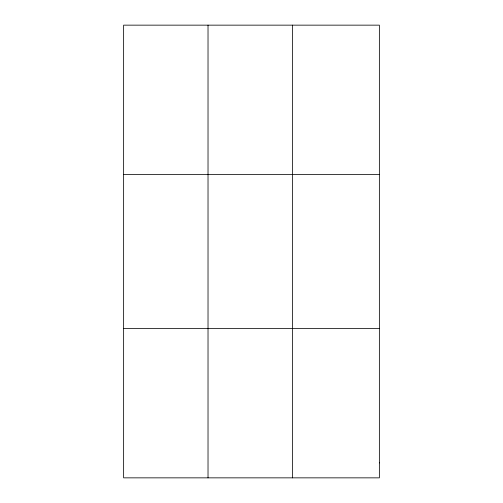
<?xml version="1.0" encoding="UTF-8"?>
<svg xmlns="http://www.w3.org/2000/svg" width="503" height="503" viewBox="0 0 503 503"><rect width="100%" height="100%" fill="white"/><g stroke="black" fill="none" stroke-linecap="round" stroke-linejoin="round"><path stroke-width="0.75" d="M208.022 25.15L208.022 477.85M292.419 25.15L292.419 477.85M123.631 174.541L379.369 174.541M123.631 328.459L379.369 328.459M379.369 462.911L379.369 477.85L123.631 477.85L123.631 25.15L379.369 25.15L379.369 462.911"/></g></svg>
